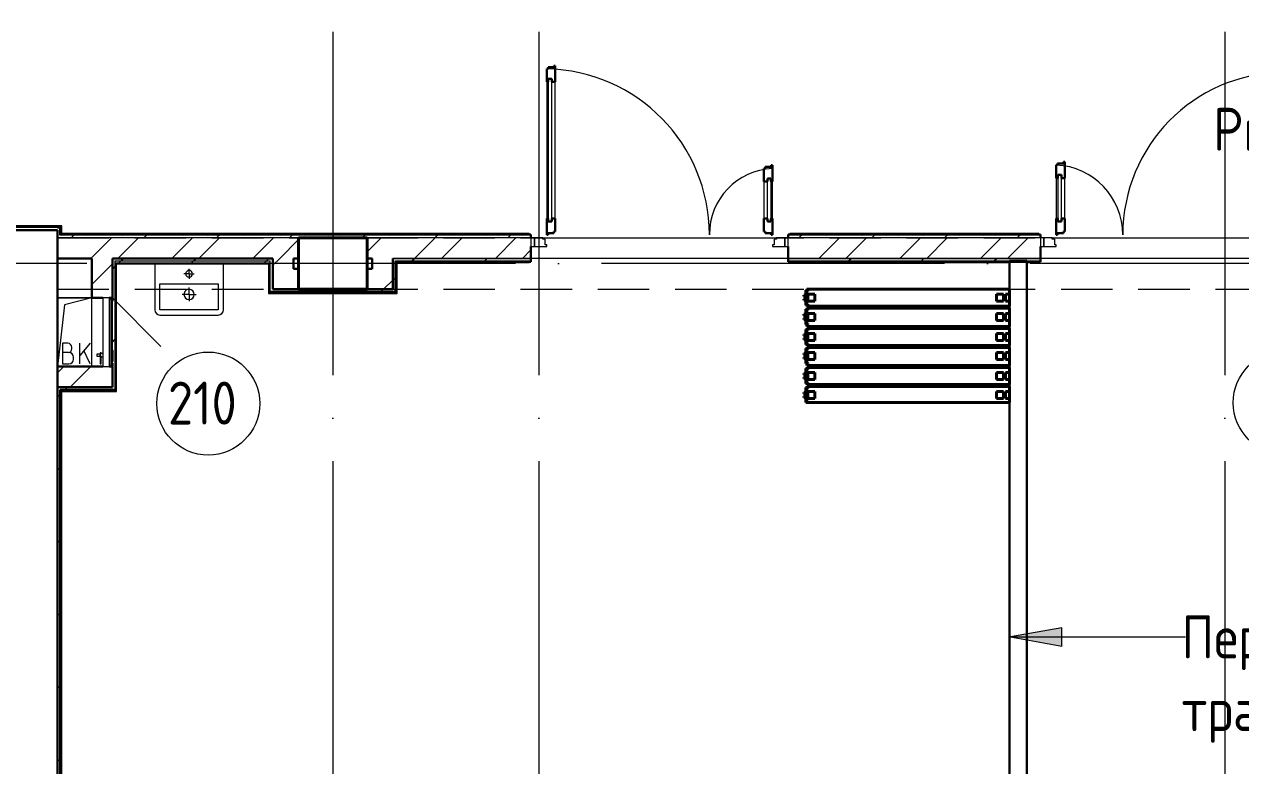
# Model space of a CAD drawing. Header units: millimetres. Extents: x -88595 to 880822, y -1054509 to -148035.
# Drawn here: x 282365 to 289455, y -279627 to -275309 of the extents above; entities that cross this region are included whole.
import ezdxf

# ---------------------------------------------------------------- set-up
doc = ezdxf.new("R2010")
doc.units = ezdxf.units.MM
doc.linetypes.add('ADSK_Линия сетки', pattern=[25, 20, -2.5, 0, -2.5])
doc.linetypes.add('ADSK_Сверху', pattern=[4.5, 3, -1.5])
for name, color, linetype, lineweight in [('Аннотация', 7, 'Continuous', 20), ('Двери', 7, 'Continuous', 9), ('Линии', 7, 'Continuous', 9), ('Марки помещений', 7, 'Continuous', 20), ('Несущие колонны', 7, 'Continuous', 18), ('Обобщенные модели', 7, 'Continuous', 18), ('Оборудование', 7, 'Continuous', 18), ('Ограждение', 7, 'Continuous', 9), ('Оси', 7, 'Continuous', 9), ('Перекрытие', 7, 'Continuous', 18), ('Стены внутренние', 7, 'Continuous', 18), ('Стены наружные', 7, 'Continuous', 18), ('Стены штриховка', 7, 'Continuous', 9), ('Узлы', 7, 'Continuous', 18)]:
    doc.layers.add(name, color=color, linetype=linetype, lineweight=lineweight)
doc.layers.add('Двери открывание', color=7, linetype='Continuous', lineweight=9, true_color=0xc0c0c0)
doc.styles.add('GOST Common_2', font='GOST_Common.ttf', dxfattribs={"width": 0.9, "height": 350})

# ---------------------------------------------------------------- blocks, each defined once
blk = doc.blocks.new('2 этаж')
at = {"layer": 'Аннотация', "lineweight": 9}
blk.add_hatch(color=256, dxfattribs=at).paths.add_polyline_path([(317447.8, 648931.1), (317747.8, 648878.2), (317747.8, 648984)])
at = {"lineweight": 18}
for p, q in [((312092.5, 650906.5), (311892.5, 650906.5)), ((312092.5, 650906.5), (311892.5, 650906.5)), ((312092.5, 650906.5), (311934.2, 650864.9)), ((311934.2, 650864.9), (311892.5, 650506.5)), ((311952.6, 650641.9), (311922.6, 650641.9)), ((311922.6, 650641.9), (311922.6, 650521.9)), ((311976, 650608.6), (311976, 650618.6)), ((312082.6, 650641.9), (312022.6, 650570.4)), ((312022.6, 650521.9), (312022.6, 650641.9)), ((311956, 650588.6), (311922.6, 650588.6)), ((311986, 650548.6), (311986, 650558.6)), ((312082.6, 650521.9), (312046.7, 650599.1)), ((311922.6, 650521.9), (311959.3, 650521.9))]:
    blk.add_line(p, q, dxfattribs=at)
for centre, radius, start, end in [((311952.6, 650618.6), 23.3, 0, 90), ((311956, 650608.6), 20, 270, 0), ((311956, 650558.6), 30, 0, 90), ((311959.3, 650548.6), 26.7, 270, 0)]:
    blk.add_arc(centre, radius, start, end, dxfattribs=at)
at = {"layer": 'Аннотация', "lineweight": 9}
for p, q in [((317747.8, 648984), (317447.8, 648931.1)), ((317447.8, 648931.1), (317747.8, 648878.2)), ((317447.8, 648931.1), (318467.5, 648931.1)), ((317747.8, 648878.2), (317747.8, 648984))]:
    blk.add_line(p, q, dxfattribs=at)
at = {"layer": 'Двери', "lineweight": 30}
for p, q in [((314786.5, 652249.5), (314752.5, 652249.5)), ((314752.5, 652249.5), (314752.5, 652240.5)), ((314794.5, 652258.5), (314786.5, 652258.5)), ((314786.5, 652258.5), (314786.5, 652249.5)), ((314794.5, 652164.5), (314794.5, 652258.5)), ((314752.5, 652240.5), (314744.5, 652240.5)), ((314744.5, 652240.5), (314744.5, 652164.5)), ((314753.5, 652182.5), (314753.5, 652164.5)), ((314774.5, 652182.5), (314753.5, 652182.5)), ((314774.5, 652164.5), (314774.5, 652182.5)), ((314753.5, 652164.5), (314744.5, 652164.5)), ((314794.5, 652164.5), (314774.5, 652164.5)), ((316060.5, 651678.5), (316052.5, 651678.5)), ((316052.5, 651678.5), (316052.5, 651669.5)), ((316060.5, 651584.5), (316060.5, 651678.5)), ((317722.5, 651680.5), (317714.5, 651680.5)), ((317714.5, 651680.5), (317714.5, 651604.5)), ((317756.5, 651689.5), (317722.5, 651689.5)), ((317722.5, 651689.5), (317722.5, 651680.5)), ((317764.5, 651698.5), (317756.5, 651698.5)), ((317756.5, 651698.5), (317756.5, 651689.5)), ((317764.5, 651604.5), (317764.5, 651698.5)), ((316018.5, 651660.5), (316010.5, 651660.5)), ((316010.5, 651660.5), (316010.5, 651584.5)), ((316052.5, 651669.5), (316018.5, 651669.5)), ((316018.5, 651669.5), (316018.5, 651660.5)), ((317723.5, 651622.5), (317723.5, 651604.5)), ((317744.5, 651622.5), (317723.5, 651622.5)), ((317744.5, 651604.5), (317744.5, 651622.5)), ((316010.5, 651584.5), (316030.5, 651584.5)), ((316030.5, 651584.5), (316030.5, 651602.5)), ((316030.5, 651602.5), (316051.5, 651602.5)), ((316051.5, 651602.5), (316051.5, 651584.5)), ((316051.5, 651584.5), (316060.5, 651584.5)), ((317723.5, 651604.5), (317714.5, 651604.5)), ((317764.5, 651604.5), (317744.5, 651604.5)), ((314744.5, 651368.5), (314744.5, 651274.5)), ((314753.5, 651368.5), (314744.5, 651368.5)), ((314753.5, 651350.5), (314753.5, 651368.5)), ((314774.5, 651350.5), (314753.5, 651350.5)), ((314774.5, 651368.5), (314774.5, 651350.5)), ((314794.5, 651368.5), (314774.5, 651368.5)), ((314794.5, 651292.5), (314794.5, 651368.5)), ((316010.5, 651368.5), (316010.5, 651292.5)), ((316010.5, 651368.5), (316030.5, 651368.5)), ((316030.5, 651368.5), (316030.5, 651350.5)), ((316030.5, 651350.5), (316051.5, 651350.5)), ((316051.5, 651368.5), (316060.5, 651368.5)), ((316051.5, 651350.5), (316051.5, 651368.5)), ((316060.5, 651274.5), (316060.5, 651368.5)), ((317714.5, 651368.5), (317714.5, 651274.5)), ((317723.5, 651368.5), (317714.5, 651368.5)), ((317723.5, 651350.5), (317723.5, 651368.5)), ((317744.5, 651350.5), (317723.5, 651350.5)), ((317744.5, 651368.5), (317744.5, 651350.5)), ((317764.5, 651368.5), (317744.5, 651368.5)), ((317764.5, 651292.5), (317764.5, 651368.5)), ((314744.5, 651274.5), (314752.5, 651274.5)), ((314752.5, 651274.5), (314752.5, 651283.5)), ((314752.5, 651283.5), (314786.5, 651283.5)), ((314786.5, 651283.5), (314786.5, 651292.5)), ((314786.5, 651292.5), (314794.5, 651292.5)), ((316010.5, 651292.5), (316018.5, 651292.5)), ((316018.5, 651292.5), (316018.5, 651283.5)), ((316018.5, 651283.5), (316052.5, 651283.5)), ((316052.5, 651283.5), (316052.5, 651274.5)), ((316052.5, 651274.5), (316060.5, 651274.5)), ((317714.5, 651274.5), (317722.5, 651274.5)), ((317722.5, 651274.5), (317722.5, 651283.5)), ((317722.5, 651283.5), (317756.5, 651283.5)), ((317756.5, 651283.5), (317756.5, 651292.5)), ((317756.5, 651292.5), (317764.5, 651292.5))]:
    blk.add_line(p, q, dxfattribs=at)
at = {"layer": 'Двери'}
for p, q in [((314753.5, 652182.5), (314753.5, 651350.5)), ((314774.5, 652182.5), (314753.5, 652182.5)), ((314774.5, 651350.5), (314774.5, 652182.5)), ((314744.5, 652164.5), (314744.5, 651368.5)), ((314794.5, 651368.5), (314794.5, 652164.5)), ((317723.5, 651622.5), (317723.5, 651350.5)), ((317744.5, 651622.5), (317723.5, 651622.5)), ((317744.5, 651350.5), (317744.5, 651622.5)), ((316010.5, 651584.5), (316010.5, 651368.5)), ((316030.5, 651350.5), (316030.5, 651602.5)), ((316030.5, 651602.5), (316051.5, 651602.5)), ((316051.5, 651602.5), (316051.5, 651350.5)), ((316060.5, 651368.5), (316060.5, 651584.5)), ((317714.5, 651604.5), (317714.5, 651368.5)), ((317764.5, 651368.5), (317764.5, 651604.5)), ((314753.5, 651350.5), (314774.5, 651350.5)), ((316051.5, 651350.5), (316030.5, 651350.5)), ((317723.5, 651350.5), (317744.5, 651350.5)), ((314652.5, 651256.5), (314652.5, 651206.5)), ((314672.5, 651256.5), (314652.5, 651256.5)), ((314672.5, 651206.5), (314672.5, 651256.5)), ((314721.5, 651256.5), (314672.5, 651256.5)), ((314672.5, 651256.5), (314672.5, 651206.5)), ((314721.5, 651248.5), (314721.5, 651256.5)), ((316083.5, 651256.5), (316083.5, 651248.5)), ((316132.5, 651256.5), (316083.5, 651256.5)), ((316152.5, 651256.5), (316132.5, 651256.5)), ((316132.5, 651256.5), (316132.5, 651206.5)), ((316132.5, 651206.5), (316132.5, 651256.5)), ((316152.5, 651206.5), (316152.5, 651256.5)), ((317622.5, 651256.5), (317622.5, 651206.5)), ((317642.5, 651256.5), (317622.5, 651256.5)), ((317642.5, 651206.5), (317642.5, 651256.5)), ((317691.5, 651256.5), (317642.5, 651256.5)), ((317642.5, 651256.5), (317642.5, 651206.5)), ((317691.5, 651248.5), (317691.5, 651256.5)), ((314652.5, 651206.5), (314672.5, 651206.5)), ((314672.5, 651206.5), (314744.5, 651206.5)), ((314735.5, 651248.5), (314721.5, 651248.5)), ((314735.5, 651214.5), (314735.5, 651248.5)), ((314744.5, 651214.5), (314735.5, 651214.5)), ((314744.5, 651206.5), (314744.5, 651214.5)), ((316069.5, 651214.5), (316060.5, 651214.5)), ((316060.5, 651214.5), (316060.5, 651206.5)), ((316060.5, 651206.5), (316132.5, 651206.5)), ((316083.5, 651248.5), (316069.5, 651248.5)), ((316069.5, 651248.5), (316069.5, 651214.5)), ((316132.5, 651206.5), (316152.5, 651206.5)), ((317622.5, 651206.5), (317642.5, 651206.5)), ((317642.5, 651206.5), (317714.5, 651206.5)), ((317705.5, 651248.5), (317691.5, 651248.5)), ((317705.5, 651214.5), (317705.5, 651248.5)), ((317714.5, 651214.5), (317705.5, 651214.5)), ((317714.5, 651206.5), (317714.5, 651214.5))]:
    blk.add_line(p, q, dxfattribs=at)
at = {"layer": 'Двери открывание'}
for centre, radius, start, end in [((314726.5, 651274.5), 966, 0, 88.93231), ((319048.5, 651274.5), 946, 91.09026, 180), ((317696.5, 651274.5), 406, 0, 87.45896), ((316078.5, 651274.5), 386, 92.67279, 180)]:
    blk.add_arc(centre, radius, start, end, dxfattribs=at)
at = {"layer": 'Линии', "linetype": 'ADSK_Сверху', "ltscale": 100}
for p, q in [((311892.5, 651256.5), (345102.5, 651256.5)), ((311892.5, 650956.5), (345102.5, 650956.5))]:
    blk.add_line(p, q, dxfattribs=at)
at = {"layer": 'Марки помещений'}
for centre in [(312771.5, 650290.7), (319046.4, 650295.7)]:
    blk.add_circle(centre, 300, dxfattribs=at)
at = {"layer": 'Несущие колонны', "lineweight": 40}
for p, q in [((313297.5, 651256.5), (313697.5, 651256.5)), ((313297.5, 650956.5), (313297.5, 651256.5)), ((313697.5, 651256.5), (313297.5, 651256.5)), ((313697.5, 651256.5), (313697.5, 650956.5)), ((313297.5, 651136.5), (313297.5, 650956.5)), ((313697.5, 650956.5), (313697.5, 651136.5)), ((313697.5, 650956.5), (313297.5, 650956.5)), ((313297.5, 650956.5), (313697.5, 650956.5))]:
    blk.add_line(p, q, dxfattribs=at)
at = {"layer": 'Несущие колонны'}
for p, q in [((313297.5, 651256.5), (313297.5, 651136.5)), ((313697.5, 651136.5), (313697.5, 651256.5))]:
    blk.add_line(p, q, dxfattribs=at)
at = {"layer": 'Обобщенные модели', "lineweight": 40}
for p, q in [((316254.2, 650921.5), (316242.5, 650921.5)), ((316242.5, 650921.5), (316242.5, 650915.6)), ((316242.5, 650915.6), (316248.3, 650915.6)), ((316248.3, 650915.6), (316248.3, 650898.1)), ((316254.2, 650950.7), (316254.2, 650921.5)), ((316265.9, 650950.7), (316254.2, 650950.7)), ((317442.5, 650956.5), (316260, 650956.5)), ((316260, 650956.5), (316260, 650857.2)), ((316260, 650868.9), (316260, 650944.8)), ((316260, 650944.8), (316265.9, 650944.8)), ((316265.9, 650944.8), (316265.9, 650950.7)), ((316265.9, 650927.3), (316265.9, 650886.4)), ((316306.8, 650927.3), (316265.9, 650927.3)), ((316306.8, 650886.4), (316306.8, 650927.3)), ((317366.6, 650927.3), (317366.6, 650886.4)), ((317407.5, 650927.3), (317366.6, 650927.3)), ((317407.5, 650886.4), (317407.5, 650927.3)), ((317442.5, 650927.3), (317419.1, 650927.3)), ((317419.1, 650927.3), (317419.1, 650886.4)), ((317442.5, 650857.2), (317442.5, 650956.5)), ((317442.5, 650886.4), (317442.5, 650927.3)), ((316248.3, 650898.1), (316242.5, 650898.1)), ((316242.5, 650898.1), (316242.5, 650892.3)), ((316242.5, 650892.3), (316254.2, 650892.3)), ((316254.2, 650892.3), (316254.2, 650863)), ((316254.2, 650863), (316265.9, 650863)), ((316254.2, 650839.7), (316254.2, 650810.5)), ((316265.9, 650839.7), (316254.2, 650839.7)), ((316265.9, 650868.9), (316260, 650868.9)), ((316260, 650857.2), (317442.5, 650857.2)), ((317442.5, 650845.5), (316260, 650845.5)), ((316260, 650845.5), (316260, 650740.4)), ((316260, 650757.9), (316260, 650833.8)), ((316260, 650833.8), (316265.9, 650833.8)), ((316265.9, 650886.4), (316306.8, 650886.4)), ((316265.9, 650863), (316265.9, 650868.9)), ((316265.9, 650833.8), (316265.9, 650839.7)), ((317366.6, 650886.4), (317407.5, 650886.4)), ((317419.1, 650886.4), (317442.5, 650886.4)), ((317442.5, 650740.4), (317442.5, 650845.5)), ((316254.2, 650810.5), (316242.5, 650810.5)), ((316242.5, 650810.5), (316242.5, 650804.6)), ((316242.5, 650804.6), (316248.3, 650804.6)), ((316248.3, 650787.1), (316242.5, 650787.1)), ((316242.5, 650787.1), (316242.5, 650781.3)), ((316242.5, 650781.3), (316254.2, 650781.3)), ((316248.3, 650804.6), (316248.3, 650787.1)), ((316254.2, 650781.3), (316254.2, 650752.1)), ((316265.9, 650757.9), (316260, 650757.9)), ((316265.9, 650816.3), (316265.9, 650775.4)), ((316306.8, 650816.3), (316265.9, 650816.3)), ((316265.9, 650775.4), (316306.8, 650775.4)), ((316265.9, 650752.1), (316265.9, 650757.9)), ((316306.8, 650775.4), (316306.8, 650816.3)), ((317366.6, 650816.3), (317366.6, 650775.4)), ((317407.5, 650816.3), (317366.6, 650816.3)), ((317366.6, 650775.4), (317407.5, 650775.4)), ((317407.5, 650775.4), (317407.5, 650816.3)), ((317442.5, 650816.3), (317419.1, 650816.3)), ((317419.1, 650816.3), (317419.1, 650775.4)), ((317419.1, 650775.4), (317442.5, 650775.4)), ((317442.5, 650775.4), (317442.5, 650816.3)), ((316254.2, 650693.6), (316242.5, 650693.6)), ((316242.5, 650693.6), (316242.5, 650687.8)), ((316242.5, 650687.8), (316248.3, 650687.8)), ((316248.3, 650687.8), (316248.3, 650670.3)), ((316254.2, 650752.1), (316265.9, 650752.1)), ((316254.2, 650722.8), (316254.2, 650693.6)), ((316265.9, 650722.8), (316254.2, 650722.8)), ((316260, 650740.4), (317442.5, 650740.4)), ((317442.5, 650728.7), (316260, 650728.7)), ((316260, 650728.7), (316260, 650629.4)), ((316260, 650641.1), (316260, 650717)), ((316260, 650717), (316265.9, 650717)), ((316265.9, 650717), (316265.9, 650722.8)), ((316265.9, 650699.5), (316265.9, 650658.6)), ((316306.8, 650699.5), (316265.9, 650699.5)), ((316306.8, 650658.6), (316306.8, 650699.5)), ((317366.6, 650699.5), (317366.6, 650658.6)), ((317407.5, 650699.5), (317366.6, 650699.5)), ((317407.5, 650658.6), (317407.5, 650699.5)), ((317442.5, 650699.5), (317419.1, 650699.5)), ((317419.1, 650699.5), (317419.1, 650658.6)), ((317442.5, 650629.4), (317442.5, 650728.7)), ((317442.5, 650658.6), (317442.5, 650699.5)), ((316248.3, 650670.3), (316242.5, 650670.3)), ((316242.5, 650670.3), (316242.5, 650664.4)), ((316242.5, 650664.4), (316254.2, 650664.4)), ((316254.2, 650664.4), (316254.2, 650635.2)), ((316254.2, 650635.2), (316265.9, 650635.2)), ((316265.9, 650641.1), (316260, 650641.1)), ((316260, 650629.4), (317442.5, 650629.4)), ((317442.5, 650617.7), (316260, 650617.7)), ((316260, 650617.7), (316260, 650512.6)), ((316265.9, 650658.6), (316306.8, 650658.6)), ((316265.9, 650635.2), (316265.9, 650641.1)), ((317366.6, 650658.6), (317407.5, 650658.6)), ((317419.1, 650658.6), (317442.5, 650658.6)), ((317442.5, 650512.6), (317442.5, 650617.7)), ((316254.2, 650582.7), (316242.5, 650582.7)), ((316242.5, 650582.7), (316242.5, 650576.8)), ((316242.5, 650576.8), (316248.3, 650576.8)), ((316248.3, 650559.3), (316242.5, 650559.3)), ((316242.5, 650559.3), (316242.5, 650553.4)), ((316242.5, 650553.4), (316254.2, 650553.4)), ((316248.3, 650576.8), (316248.3, 650559.3)), ((316254.2, 650611.9), (316254.2, 650582.7)), ((316265.9, 650611.9), (316254.2, 650611.9)), ((316254.2, 650553.4), (316254.2, 650524.2)), ((316260, 650530.1), (316260, 650606)), ((316260, 650606), (316265.9, 650606)), ((316265.9, 650606), (316265.9, 650611.9)), ((316265.9, 650588.5), (316265.9, 650547.6)), ((316306.8, 650588.5), (316265.9, 650588.5)), ((316265.9, 650547.6), (316306.8, 650547.6)), ((316306.8, 650547.6), (316306.8, 650588.5)), ((317366.6, 650588.5), (317366.6, 650547.6)), ((317407.5, 650588.5), (317366.6, 650588.5)), ((317366.6, 650547.6), (317407.5, 650547.6)), ((317407.5, 650547.6), (317407.5, 650588.5)), ((317442.5, 650588.5), (317419.1, 650588.5)), ((317419.1, 650588.5), (317419.1, 650547.6)), ((317419.1, 650547.6), (317442.5, 650547.6)), ((317442.5, 650547.6), (317442.5, 650588.5)), ((316254.2, 650524.2), (316265.9, 650524.2)), ((316254.2, 650495), (316254.2, 650465.8)), ((316265.9, 650495), (316254.2, 650495)), ((316265.9, 650530.1), (316260, 650530.1)), ((316260, 650512.6), (317442.5, 650512.6)), ((317442.5, 650500.9), (316260, 650500.9)), ((316260, 650500.9), (316260, 650401.6)), ((316260, 650413.3), (316260, 650489.2)), ((316260, 650489.2), (316265.9, 650489.2)), ((316265.9, 650524.2), (316265.9, 650530.1)), ((316265.9, 650489.2), (316265.9, 650495)), ((317442.5, 650401.6), (317442.5, 650500.9)), ((316254.2, 650465.8), (316242.5, 650465.8)), ((316242.5, 650465.8), (316242.5, 650460)), ((316242.5, 650460), (316248.3, 650460)), ((316248.3, 650442.5), (316242.5, 650442.5)), ((316242.5, 650442.5), (316242.5, 650436.6)), ((316242.5, 650436.6), (316254.2, 650436.6)), ((316248.3, 650460), (316248.3, 650442.5)), ((316254.2, 650436.6), (316254.2, 650407.4)), ((316254.2, 650407.4), (316265.9, 650407.4)), ((316265.9, 650413.3), (316260, 650413.3)), ((316265.9, 650471.7), (316265.9, 650430.8)), ((316306.8, 650471.7), (316265.9, 650471.7)), ((316265.9, 650430.8), (316306.8, 650430.8)), ((316265.9, 650407.4), (316265.9, 650413.3)), ((316306.8, 650430.8), (316306.8, 650471.7)), ((317366.6, 650471.7), (317366.6, 650430.8)), ((317407.5, 650471.7), (317366.6, 650471.7)), ((317366.6, 650430.8), (317407.5, 650430.8)), ((317407.5, 650430.8), (317407.5, 650471.7)), ((317442.5, 650471.7), (317419.1, 650471.7)), ((317419.1, 650471.7), (317419.1, 650430.8)), ((317419.1, 650430.8), (317442.5, 650430.8)), ((317442.5, 650430.8), (317442.5, 650471.7)), ((316254.2, 650354.8), (316242.5, 650354.8)), ((316242.5, 650354.8), (316242.5, 650349)), ((316242.5, 650349), (316248.3, 650349)), ((316248.3, 650331.5), (316242.5, 650331.5)), ((316242.5, 650331.5), (316242.5, 650325.6)), ((316248.3, 650349), (316248.3, 650331.5)), ((316254.2, 650384), (316254.2, 650354.8)), ((316265.9, 650384), (316254.2, 650384)), ((316260, 650401.6), (317442.5, 650401.6)), ((317442.5, 650389.9), (316260, 650389.9)), ((316260, 650389.9), (316260, 650296.4)), ((316260, 650302.3), (316260, 650378.2)), ((316260, 650378.2), (316265.9, 650378.2)), ((316265.9, 650378.2), (316265.9, 650384)), ((316265.9, 650360.7), (316265.9, 650319.8)), ((316306.8, 650360.7), (316265.9, 650360.7)), ((316306.8, 650319.8), (316306.8, 650360.7)), ((317366.6, 650360.7), (317366.6, 650319.8)), ((317407.5, 650360.7), (317366.6, 650360.7)), ((317407.5, 650319.8), (317407.5, 650360.7)), ((317442.5, 650360.7), (317419.1, 650360.7)), ((317419.1, 650360.7), (317419.1, 650319.8)), ((317442.5, 650296.4), (317442.5, 650389.9)), ((317442.5, 650319.8), (317442.5, 650360.7)), ((316242.5, 650325.6), (316254.2, 650325.6)), ((316254.2, 650325.6), (316254.2, 650296.4)), ((316254.2, 650296.4), (316265.9, 650296.4)), ((316265.9, 650302.3), (316260, 650302.3)), ((316260, 650296.4), (317442.5, 650296.4)), ((316265.9, 650319.8), (316306.8, 650319.8)), ((316265.9, 650296.4), (316265.9, 650302.3)), ((317366.6, 650319.8), (317407.5, 650319.8)), ((317419.1, 650319.8), (317442.5, 650319.8))]:
    blk.add_line(p, q, dxfattribs=at)
at = {"layer": 'Оборудование'}
for p, q in [((312193.9, 650906.5), (312157.5, 650906.5)), ((312157.5, 650906.5), (312157.5, 650506.5)), ((312194.8, 650507.4), (312194.8, 650905.6)), ((312204.5, 650899.5), (312194.8, 650899.5)), ((312205.5, 650514.5), (312205.5, 650898.6)), ((312212.5, 650906.5), (312495.3, 650623.7)), ((312212.5, 650887.5), (312207, 650887.5)), ((312212.5, 650525.5), (312212.5, 650887.5)), ((312139.6, 650579.1), (312122.2, 650579.1)), ((312122.2, 650579.1), (312122.2, 650566.9)), ((312122.2, 650566.9), (312139.6, 650566.9)), ((312141.6, 650581.1), (312139.6, 650579.1)), ((312139.6, 650579.1), (312139.6, 650566.9)), ((312139.6, 650566.9), (312141.6, 650564.9)), ((312157.5, 650582.7), (312141.6, 650582.7)), ((312141.6, 650582.7), (312141.6, 650563.4)), ((312141.6, 650563.4), (312157.5, 650563.4)), ((312147.1, 650586.1), (312142.1, 650586.1)), ((312142.1, 650586.1), (312142.1, 650577.8)), ((312142.1, 650568.2), (312142.1, 650522.4)), ((312147.1, 650577.8), (312147.1, 650586.1)), ((312147.1, 650522.4), (312147.1, 650568.2)), ((312214.5, 650603), (312212.5, 650603)), ((312214.5, 650599), (312214.5, 650603)), ((312214.5, 650599), (312214.5, 650538.5)), ((312142.1, 650522.4), (312147.1, 650522.4)), ((312157.5, 650506.5), (312193.9, 650506.5)), ((312194.8, 650513.5), (312204.5, 650513.5)), ((312207, 650525.5), (312212.5, 650525.5)), ((312212.5, 650534.5), (312214.5, 650534.5)), ((312214.5, 650534.5), (312214.5, 650538.5))]:
    blk.add_line(p, q, dxfattribs=at)
for points, knots in [([(312194.8, 650905.6), (312194.8, 650905.7), (312194.8, 650905.8), (312194.7, 650906), (312194.6, 650906.1), (312194.5, 650906.3), (312194.3, 650906.4), (312194.1, 650906.5), (312194, 650906.5), (312193.9, 650906.5)], [-1, -1, -1, -1, -0.833333, -0.75, -0.583333, -0.458333, -0.333333, -0.166667, 0, 0, 0, 0]), ([(312205.5, 650898.6), (312205.5, 650898.6), (312205.5, 650898.8), (312205.4, 650898.9), (312205.4, 650899), (312205.3, 650899.2), (312205.2, 650899.3), (312205, 650899.4), (312204.8, 650899.5), (312204.6, 650899.5), (312204.5, 650899.5)], [-1, -1, -1, -1, -0.833333, -0.75, -0.666667, -0.583333, -0.458333, -0.333333, -0.166667, 0, 0, 0, 0]), ([(312207, 650887.5), (312206.9, 650887.5), (312206.7, 650887.5), (312206.4, 650887.6), (312206.3, 650887.7), (312206.1, 650887.8), (312205.9, 650888), (312205.8, 650888.1), (312205.7, 650888.3), (312205.6, 650888.5), (312205.5, 650888.7), (312205.5, 650888.9), (312205.5, 650889)], [-1, -1, -1, -1, -0.833333, -0.75, -0.666667, -0.583333, -0.5, -0.416667, -0.333333, -0.25, -0.166667, 0, 0, 0, 0]), ([(312193.9, 650506.5), (312194, 650506.5), (312194.1, 650506.5), (312194.3, 650506.6), (312194.5, 650506.7), (312194.6, 650506.9), (312194.7, 650507), (312194.8, 650507.2), (312194.8, 650507.3), (312194.8, 650507.4)], [0, 0, 0, 0, 0.166667, 0.333333, 0.458333, 0.583333, 0.708333, 0.833333, 1, 1, 1, 1]), ([(312204.5, 650513.5), (312204.6, 650513.5), (312204.8, 650513.5), (312205, 650513.6), (312205.2, 650513.7), (312205.3, 650513.9), (312205.4, 650514), (312205.4, 650514.1), (312205.5, 650514.3), (312205.5, 650514.4), (312205.5, 650514.5)], [0, 0, 0, 0, 0.166667, 0.333333, 0.458333, 0.583333, 0.666667, 0.75, 0.833333, 1, 1, 1, 1]), ([(312205.5, 650524), (312205.5, 650524.1), (312205.5, 650524.3), (312205.6, 650524.6), (312205.7, 650524.7), (312205.8, 650524.9), (312205.9, 650525.1), (312206.1, 650525.2), (312206.3, 650525.3), (312206.4, 650525.4), (312206.7, 650525.5), (312206.9, 650525.5), (312207, 650525.5)], [0, 0, 0, 0, 0.166667, 0.25, 0.333333, 0.416667, 0.5, 0.583333, 0.666667, 0.75, 0.833333, 1, 1, 1, 1])]:
    blk.add_open_spline(points, degree=3, knots=knots, dxfattribs=at)
at = {"layer": 'Ограждение'}
for p, q in [((311917.5, 651326.5), (305682.5, 651326.5)), ((311917.5, 651326.5), (311912.5, 651321.5)), ((311917.5, 651281.5), (311917.5, 651326.5)), ((311917.5, 651281.5), (311912.5, 651276.5)), ((314642.5, 651281.5), (311917.5, 651281.5)), ((314642.5, 651281.5), (314642.5, 651276.5)), ((316162.5, 651276.5), (316162.5, 651281.5)), ((317612.5, 651281.5), (316162.5, 651281.5)), ((317612.5, 651281.5), (317612.5, 651276.5)), ((313872.5, 651111.5), (313867.5, 651116.5)), ((313872.5, 650931.5), (313872.5, 651111.5)), ((313872.5, 651111.5), (314642.5, 651111.5)), ((314642.5, 651116.5), (314642.5, 651111.5)), ((316162.5, 651111.5), (316162.5, 651116.5)), ((316162.5, 651111.5), (317442.5, 651111.5)), ((317542.5, 651111.5), (317612.5, 651111.5)), ((317612.5, 651116.5), (317612.5, 651111.5)), ((312237.5, 650361.5), (312237.5, 651106.5)), ((313122.5, 651106.6), (313122.5, 650931.5)), ((313127.5, 650936.5), (313122.5, 650931.5)), ((313122.5, 650931.5), (313872.5, 650931.5)), ((313872.5, 650931.5), (313867.5, 650936.5)), ((311917.5, 650361.5), (311912.5, 650366.5)), ((311917.5, 645156.5), (311917.5, 650361.5)), ((311917.5, 650361.5), (312237.5, 650361.5)), ((312237.5, 650361.5), (312232.5, 650366.5))]:
    blk.add_line(p, q, dxfattribs=at)
at = {"layer": 'Оси', "linetype": 'ADSK_Линия сетки', "ltscale": 100}
for p, q in [((313497.5, 662456.5), (313497.5, 631330.4)), ((314697.5, 662456.5), (314697.5, 631330.4)), ((318697.5, 662456.5), (318697.5, 632600.4)), ((364564.8, 651106.5), (287587.4, 651106.5))]:
    blk.add_line(p, q, dxfattribs=at)
at = {"layer": 'Перекрытие', "color": 49, "ltscale": 100, "true_color": 0x464646}
for p, q in [((316152.5, 651136.5), (314652.5, 651136.5)), ((319122.5, 651136.5), (317622.5, 651136.5)), ((311892.5, 650906.5), (312092.5, 650906.5))]:
    blk.add_line(p, q, dxfattribs=at)
at = {"layer": 'Стены внутренние', "lineweight": 30}
for p, q in [((311892.5, 651301.5), (311502.5, 651301.5)), ((311892.5, 650506.5), (311892.5, 651271.5))]:
    blk.add_line(p, q, dxfattribs=at)
at = {"layer": 'Стены наружные', "lineweight": 30}
for p, q in [((311912.5, 651321.5), (305672.5, 651321.5)), ((311907.5, 651316.5), (311892.5, 651316.5)), ((311892.5, 651301.5), (311892.5, 651271.5)), ((311907.5, 651271.5), (311907.5, 651316.5)), ((311912.5, 651276.5), (311912.5, 651321.5)), ((314652.5, 651276.5), (311912.5, 651276.5)), ((313297.5, 651256.5), (313697.5, 651256.5)), ((314652.5, 651256.5), (314652.5, 651276.5)), ((316152.5, 651276.5), (316152.5, 651256.5)), ((317622.5, 651276.5), (316152.5, 651276.5)), ((317622.5, 651256.5), (317622.5, 651276.5)), ((314652.5, 651116.5), (314652.5, 651206.5)), ((316152.5, 651206.5), (316152.5, 651116.5)), ((317622.5, 651116.5), (317622.5, 651206.5)), ((311892.5, 651136.5), (312092.5, 651136.5)), ((312092.5, 651136.5), (312092.5, 650906.5)), ((312212.5, 651136.5), (313147.5, 651136.5)), ((313147.5, 651136.5), (312212.5, 651136.5)), ((312212.5, 651136.5), (312212.5, 650887.5)), ((313147.5, 650956.5), (313147.5, 651136.5)), ((313267.5, 651136.5), (313297.5, 651136.5)), ((313267.5, 651076.5), (313267.5, 651136.5)), ((313697.5, 651136.5), (313727.5, 651136.5)), ((313727.5, 651136.5), (313727.5, 651076.5)), ((313847.5, 651136.5), (313847.5, 650956.5)), ((313862.5, 650941.5), (313862.5, 651121.5)), ((313867.5, 651116.5), (314652.5, 651116.5)), ((313867.5, 650936.5), (313867.5, 651116.5)), ((316152.5, 651116.5), (317622.5, 651116.5)), ((317442.5, 651121.5), (317442.5, 644956.5)), ((317542.5, 651121.5), (317442.5, 651121.5)), ((317542.5, 644956.5), (317542.5, 651121.5)), ((312232.5, 651106.5), (313127.5, 651106.5)), ((312232.5, 650366.5), (312232.5, 651106.5)), ((313127.5, 651106.5), (313127.5, 650936.5)), ((313297.5, 651076.5), (313267.5, 651076.5)), ((313297.5, 650956.5), (313297.5, 651076.5)), ((313727.5, 651076.5), (313697.5, 651076.5)), ((313697.5, 651076.5), (313697.5, 650956.5)), ((312092.5, 650906.5), (312157.5, 650906.5)), ((312194.1, 650906.5), (312212.5, 650906.5)), ((313127.5, 650936.5), (313867.5, 650936.5)), ((313132.5, 650941.5), (313862.5, 650941.5)), ((313147.5, 650956.5), (313697.5, 650956.5)), ((313697.5, 650956.5), (313847.5, 650956.5)), ((312157.5, 650506.5), (311892.5, 650506.5)), ((311892.5, 650506.5), (311892.5, 645056.5)), ((312212.5, 650506.5), (312194.1, 650506.5)), ((312212.5, 650525.5), (312212.5, 650386.5)), ((311892.5, 650386.5), (312212.5, 650386.5)), ((311907.5, 645136.5), (311907.5, 650371.5)), ((311907.5, 650371.5), (312227.5, 650371.5)), ((311912.5, 645141.5), (311912.5, 650366.5)), ((311912.5, 650366.5), (312232.5, 650366.5))]:
    blk.add_line(p, q, dxfattribs=at)
at = {"layer": 'Стены наружные', "linetype": 'Continuous', "lineweight": 9}
for p, q in [((311749.6, 651316.5), (311754.6, 651321.5)), ((311820.3, 651316.5), (311825.3, 651321.5)), ((311891, 651316.5), (311896, 651321.5)), ((311892.5, 651255.4), (311893.6, 651256.5)), ((311916.7, 651271.5), (311921.7, 651276.5)), ((311972.4, 651256.5), (311987.4, 651271.5)), ((311987.4, 651271.5), (311992.4, 651276.5)), ((312058.1, 651271.5), (312063.1, 651276.5)), ((312087.9, 651136.5), (312207.9, 651256.5)), ((312128.8, 651271.5), (312133.8, 651276.5)), ((312199.6, 651271.5), (312204.6, 651276.5)), ((312245, 651136.5), (312365, 651256.5)), ((312270.3, 651271.5), (312275.3, 651276.5)), ((312341, 651271.5), (312346, 651276.5)), ((312396.7, 651256.5), (312411.7, 651271.5)), ((312411.7, 651271.5), (312416.7, 651276.5)), ((312482.4, 651271.5), (312487.4, 651276.5)), ((312553.1, 651271.5), (312558.1, 651276.5)), ((312559.4, 651136.5), (312679.4, 651256.5)), ((312623.8, 651271.5), (312628.8, 651276.5)), ((312694.5, 651271.5), (312699.5, 651276.5)), ((312716.5, 651136.5), (312836.5, 651256.5)), ((312765.2, 651271.5), (312770.2, 651276.5)), ((312821, 651256.5), (312836, 651271.5)), ((312836, 651271.5), (312841, 651276.5)), ((312906.7, 651271.5), (312911.7, 651276.5)), ((312977.4, 651271.5), (312982.4, 651276.5)), ((313030.8, 651136.5), (313150.8, 651256.5)), ((313048.1, 651271.5), (313053.1, 651276.5)), ((313118.8, 651271.5), (313123.8, 651276.5)), ((313189.5, 651271.5), (313194.5, 651276.5)), ((313245.2, 651256.5), (313260.2, 651271.5)), ((313260.2, 651271.5), (313265.2, 651276.5)), ((313330.9, 651271.5), (313335.9, 651276.5)), ((313401.6, 651271.5), (313406.6, 651276.5)), ((313472.4, 651271.5), (313477.4, 651276.5)), ((313543.1, 651271.5), (313548.1, 651276.5)), ((313613.8, 651271.5), (313618.8, 651276.5)), ((313669.5, 651256.5), (313684.5, 651271.5)), ((313684.5, 651271.5), (313689.5, 651276.5)), ((313697.5, 651174.6), (313779.4, 651256.5)), ((313755.2, 651271.5), (313760.2, 651276.5)), ((313825.9, 651271.5), (313830.9, 651276.5)), ((313896.6, 651271.5), (313901.6, 651276.5)), ((313967.3, 651271.5), (313972.3, 651276.5)), ((313973.7, 651136.5), (314093.7, 651256.5)), ((314038, 651271.5), (314043, 651276.5)), ((314093.7, 651256.5), (314108.7, 651271.5)), ((314108.7, 651271.5), (314113.7, 651276.5)), ((314130.9, 651136.5), (314250.9, 651256.5)), ((314179.5, 651271.5), (314184.5, 651276.5)), ((314250.2, 651271.5), (314255.2, 651276.5)), ((314320.9, 651271.5), (314325.9, 651276.5)), ((314391.6, 651271.5), (314396.6, 651276.5)), ((314445.2, 651136.5), (314565.2, 651256.5)), ((314462.3, 651271.5), (314467.3, 651276.5)), ((314518, 651256.5), (314533, 651271.5)), ((314533, 651271.5), (314538, 651276.5)), ((314603.7, 651271.5), (314608.7, 651276.5)), ((316159.4, 651271.5), (316164.4, 651276.5)), ((316215.1, 651256.5), (316230.1, 651271.5)), ((316230.1, 651271.5), (316235.1, 651276.5)), ((316300.8, 651271.5), (316305.8, 651276.5)), ((316331.1, 651136.5), (316451.1, 651256.5)), ((316371.5, 651271.5), (316376.5, 651276.5)), ((316442.2, 651271.5), (316447.2, 651276.5)), ((316488.2, 651136.5), (316608.2, 651256.5)), ((316512.9, 651271.5), (316517.9, 651276.5)), ((316583.6, 651271.5), (316588.6, 651276.5)), ((316639.3, 651256.5), (316654.3, 651271.5)), ((316654.3, 651271.5), (316659.3, 651276.5)), ((316725, 651271.5), (316730, 651276.5)), ((316795.8, 651271.5), (316800.8, 651276.5)), ((316802.5, 651136.5), (316922.5, 651256.5)), ((316866.5, 651271.5), (316871.5, 651276.5)), ((316937.2, 651271.5), (316942.2, 651276.5)), ((316959.7, 651136.5), (317079.7, 651256.5)), ((317007.9, 651271.5), (317012.9, 651276.5)), ((317063.6, 651256.5), (317078.6, 651271.5)), ((317078.6, 651271.5), (317083.6, 651276.5)), ((317149.3, 651271.5), (317154.3, 651276.5)), ((317220, 651271.5), (317225, 651276.5)), ((317274, 651136.5), (317394, 651256.5)), ((317290.7, 651271.5), (317295.7, 651276.5)), ((317361.4, 651271.5), (317366.4, 651276.5)), ((317431.1, 651136.5), (317551.1, 651256.5)), ((317432.1, 651271.5), (317437.1, 651276.5)), ((317487.9, 651256.5), (317502.9, 651271.5)), ((317502.9, 651271.5), (317507.9, 651276.5)), ((317573.6, 651271.5), (317578.6, 651276.5)), ((313188, 651136.5), (313297.5, 651246)), ((314602.4, 651136.5), (314652.5, 651186.6)), ((312246.7, 651106.5), (312261.7, 651121.5)), ((312261.7, 651121.5), (312276.7, 651136.5)), ((312671, 651106.5), (312686, 651121.5)), ((312686, 651121.5), (312701, 651136.5)), ((313095.2, 651106.5), (313110.2, 651121.5)), ((313110.2, 651121.5), (313125.2, 651136.5)), ((313147.5, 651096), (313188, 651136.5)), ((313883, 651116.5), (313888, 651121.5)), ((313953.7, 651116.5), (313958.7, 651121.5)), ((313958.7, 651121.5), (313973.7, 651136.5)), ((314024.5, 651116.5), (314029.5, 651121.5)), ((314095.2, 651116.5), (314100.2, 651121.5)), ((314165.9, 651116.5), (314170.9, 651121.5)), ((314236.6, 651116.5), (314241.6, 651121.5)), ((314307.3, 651116.5), (314312.3, 651121.5)), ((314378, 651116.5), (314383, 651121.5)), ((314383, 651121.5), (314398, 651136.5)), ((314448.7, 651116.5), (314453.7, 651121.5)), ((314519.4, 651116.5), (314524.4, 651121.5)), ((314590.1, 651116.5), (314595.1, 651121.5)), ((316216.5, 651116.5), (316221.5, 651121.5)), ((316287.2, 651116.5), (316292.2, 651121.5)), ((316357.9, 651116.5), (316362.9, 651121.5)), ((316428.6, 651116.5), (316433.6, 651121.5)), ((316499.3, 651116.5), (316504.3, 651121.5)), ((316504.3, 651121.5), (316519.3, 651136.5)), ((316570, 651116.5), (316575, 651121.5)), ((316640.8, 651116.5), (316645.8, 651121.5)), ((316711.5, 651116.5), (316716.5, 651121.5)), ((316782.2, 651116.5), (316787.2, 651121.5)), ((316852.9, 651116.5), (316857.9, 651121.5)), ((316923.6, 651116.5), (316928.6, 651121.5)), ((316928.6, 651121.5), (316943.6, 651136.5)), ((316994.3, 651116.5), (316999.3, 651121.5)), ((317065, 651116.5), (317070, 651121.5)), ((317135.7, 651116.5), (317140.7, 651121.5)), ((317206.4, 651116.5), (317211.4, 651121.5)), ((317277.1, 651116.5), (317282.1, 651121.5)), ((317347.9, 651116.5), (317352.9, 651121.5)), ((317352.9, 651121.5), (317367.9, 651136.5)), ((317418.6, 651116.5), (317423.6, 651121.5)), ((317489.3, 651116.5), (317494.3, 651121.5)), ((317560, 651116.5), (317565, 651121.5)), ((312092.5, 650984), (312212.5, 651104)), ((312212.5, 651072.3), (312227.5, 651087.3)), ((312227.5, 651087.3), (312232.5, 651092.3)), ((313127.5, 651068.1), (313132.5, 651073.1)), ((313862.5, 651096), (313867.5, 651101)), ((312227.5, 651016.6), (312232.5, 651021.6)), ((313127.5, 650997.4), (313132.5, 651002.4)), ((313793.7, 650956.5), (313847.5, 651010.3)), ((313847.5, 651010.3), (313862.5, 651025.3)), ((313862.5, 651025.3), (313867.5, 651030.3)), ((312227.5, 650945.9), (312232.5, 650950.9)), ((313137.4, 650936.5), (313142.4, 650941.5)), ((313208.1, 650936.5), (313213.1, 650941.5)), ((313278.8, 650936.5), (313283.8, 650941.5)), ((313349.5, 650936.5), (313354.5, 650941.5)), ((313354.5, 650941.5), (313369.5, 650956.5)), ((313420.2, 650936.5), (313425.2, 650941.5)), ((313490.9, 650936.5), (313495.9, 650941.5)), ((313561.6, 650936.5), (313566.6, 650941.5)), ((313632.3, 650936.5), (313637.3, 650941.5)), ((313703, 650936.5), (313708, 650941.5)), ((313773.7, 650936.5), (313778.7, 650941.5)), ((313778.7, 650941.5), (313793.7, 650956.5)), ((313844.5, 650936.5), (313849.5, 650941.5)), ((313862.5, 650954.5), (313867.5, 650959.5)), ((312227.5, 650875.2), (312232.5, 650880.2)), ((312227.5, 650804.5), (312232.5, 650809.5)), ((312227.5, 650733.8), (312232.5, 650738.8)), ((312212.5, 650648.1), (312227.5, 650663.1)), ((312227.5, 650663.1), (312232.5, 650668.1)), ((312227.5, 650592.3), (312232.5, 650597.3)), ((311892.5, 650469.7), (311929.4, 650506.5)), ((311966.5, 650386.5), (312086.5, 650506.5)), ((312227.5, 650521.6), (312232.5, 650526.6)), ((312227.5, 650450.9), (312232.5, 650455.9)), ((311892.5, 650328.1), (311907.5, 650343.1)), ((311907.5, 650343.1), (311912.5, 650348.1)), ((311931, 650366.5), (311936, 650371.5)), ((311936, 650371.5), (311951, 650386.5)), ((312001.7, 650366.5), (312006.7, 650371.5)), ((312072.4, 650366.5), (312077.4, 650371.5)), ((312143.1, 650366.5), (312148.1, 650371.5)), ((312213.8, 650366.5), (312218.8, 650371.5)), ((312227.5, 650380.2), (312232.5, 650385.2)), ((311907.5, 650272.3), (311912.5, 650277.3)), ((311907.5, 650201.6), (311912.5, 650206.6)), ((311907.5, 650130.9), (311912.5, 650135.9)), ((311907.5, 650060.2), (311912.5, 650065.2)), ((311907.5, 649989.5), (311912.5, 649994.5)), ((311892.5, 649903.8), (311907.5, 649918.8)), ((311907.5, 649918.8), (311912.5, 649923.8)), ((311907.5, 649848.1), (311912.5, 649853.1)), ((311907.5, 649777.4), (311912.5, 649782.4)), ((311907.5, 649706.7), (311912.5, 649711.7)), ((311907.5, 649635.9), (311912.5, 649640.9)), ((311907.5, 649565.2), (311912.5, 649570.2)), ((311892.5, 649479.5), (311907.5, 649494.5)), ((311907.5, 649494.5), (311912.5, 649499.5)), ((311907.5, 649423.8), (311912.5, 649428.8)), ((311907.5, 649353.1), (311912.5, 649358.1)), ((311907.5, 649282.4), (311912.5, 649287.4)), ((311907.5, 649211.7), (311912.5, 649216.7)), ((311907.5, 649141), (311912.5, 649146)), ((311892.5, 649055.3), (311907.5, 649070.3)), ((311907.5, 649070.3), (311912.5, 649075.3)), ((311907.5, 648999.5), (311912.5, 649004.5)), ((311907.5, 648928.8), (311912.5, 648933.8)), ((311907.5, 648858.1), (311912.5, 648863.1)), ((311907.5, 648787.4), (311912.5, 648792.4)), ((311907.5, 648716.7), (311912.5, 648721.7)), ((311892.5, 648631), (311907.5, 648646)), ((311907.5, 648646), (311912.5, 648651)), ((311907.5, 648575.3), (311912.5, 648580.3)), ((311907.5, 648504.6), (311912.5, 648509.6)), ((311907.5, 648433.9), (311912.5, 648438.9)), ((311907.5, 648363.2), (311912.5, 648368.2)), ((311907.5, 648292.4), (311912.5, 648297.4)), ((311892.5, 648206.7), (311907.5, 648221.7)), ((311907.5, 648221.7), (311912.5, 648226.7))]:
    blk.add_line(p, q, dxfattribs=at)
at = {"layer": 'Стены наружные'}
for p, q in [((313297.5, 651136.5), (313297.5, 651256.5)), ((313697.5, 651256.5), (313697.5, 651136.5)), ((314721.5, 651256.5), (316083.5, 651256.5)), ((317691.5, 651256.5), (319053.5, 651256.5)), ((316152.5, 651136.5), (314652.5, 651136.5)), ((319122.5, 651136.5), (317622.5, 651136.5)), ((312092.5, 650506.5), (312092.5, 650906.5))]:
    blk.add_line(p, q, dxfattribs=at)
at = {"layer": 'Стены штриховка'}
for p, q in [((311892.5, 651316.5), (305672.5, 651316.5)), ((313297.5, 651256.5), (311892.5, 651256.5)), ((314652.5, 651271.5), (311907.5, 651271.5)), ((314652.5, 651256.5), (313697.5, 651256.5)), ((317622.5, 651271.5), (316152.5, 651271.5)), ((317622.5, 651256.5), (316152.5, 651256.5)), ((312227.5, 651121.5), (313132.5, 651121.5)), ((312227.5, 651121.5), (312227.5, 650371.5)), ((313132.5, 650941.5), (313132.5, 651121.5)), ((313847.5, 651136.5), (314652.5, 651136.5)), ((314652.5, 651136.5), (313847.5, 651136.5)), ((313862.5, 651121.5), (314652.5, 651121.5)), ((316152.5, 651136.5), (317622.5, 651136.5)), ((317622.5, 651136.5), (316152.5, 651136.5)), ((316152.5, 651121.5), (317622.5, 651121.5)), ((312227.5, 651106.5), (312232.5, 651106.5)), ((313127.5, 651106.5), (313132.5, 651106.5))]:
    blk.add_line(p, q, dxfattribs=at)
at = {"layer": 'Узлы', "lineweight": 9}
for p, q in [((312460, 651106.5), (312460, 650836.5)), ((312660, 651046.5), (312630, 651046.5)), ((312660, 651046.5), (312660, 651076.5)), ((312660, 651046.5), (312660, 651016.5)), ((312660, 651046.5), (312690, 651046.5)), ((312860, 650836.5), (312860, 651106.5)), ((312660, 650926.5), (312620, 650926.5)), ((312660, 650926.5), (312660, 650966.5)), ((312660, 650926.5), (312660, 650886.5)), ((312660, 650926.5), (312700, 650926.5)), ((312490, 650806.5), (312660, 650806.5)), ((312660, 650806.5), (312830, 650806.5))]:
    blk.add_line(p, q, dxfattribs=at)
at = {"layer": 'Узлы'}
for p, q in [((312490, 650836.5), (312490, 650987.4)), ((312490, 650987.4), (312830, 650987.4)), ((312830, 650987.4), (312830, 650836.5)), ((312830, 650836.5), (312490, 650836.5))]:
    blk.add_line(p, q, dxfattribs=at)
at = {"layer": 'Узлы', "lineweight": 9}
for centre, radius, start, end in [((312660, 651046.5), 20, 90, 180.01158), ((312660, 651046.5), 20, 180, 270), ((312660, 651046.5), 20, 0, 90), ((312660, 651046.5), 20, 270, 0), ((312660, 650926.5), 30, 90, 180.00772), ((312660, 650926.5), 30, 180, 270), ((312660, 650926.5), 30, 0, 90), ((312660, 650926.5), 30, 270, 0)]:
    blk.add_arc(centre, radius, start, end, dxfattribs=at)
at = {"layer": 'Узлы'}
for centre, start, end in [((312490, 650836.5), 180, 270), ((312830, 650836.5), 270, 0)]:
    blk.add_arc(centre, 30, start, end, dxfattribs=at)
at = {"layer": 'Аннотация', "style": 'GOST Common_2', "width": 0.9}
for s, p in [('Ригель', (318628.8, 651763.4)), ('Перегородка', (318445, 648806.1)), ('трансформируемая', (318445, 648382.7))]:
    blk.add_text(s, height=250, dxfattribs=at).set_placement(p)
at = {"layer": 'Марки помещений', "style": 'GOST Common_2', "width": 0.9}
blk.add_text('210', height=250, dxfattribs=at).set_placement((312536.6, 650168.4))

msp = doc.modelspace()

# ---------------------------------------------------------------- block references
at = {"layer": 'Оборудование', "color": 5, "true_color": 0x0000ff}
msp.add_blockref('2 этаж', (-29334.2, -927808.4), dxfattribs=at)

doc.saveas('drawing.dxf')
